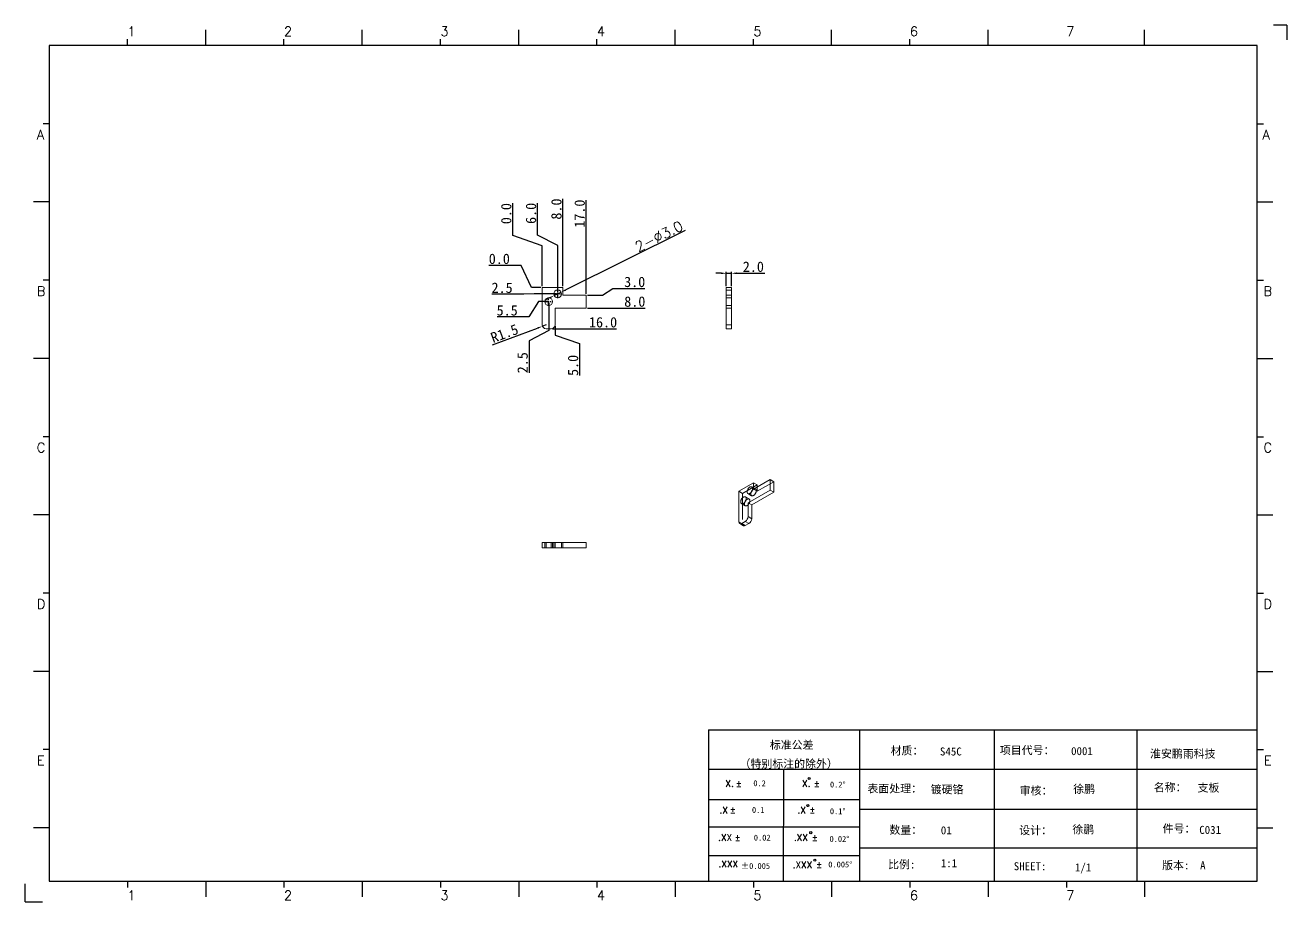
# Model space of a CAD drawing. Extents: x 83 to 30050, y -7164 to 695.
# Drawn here: x 19603.4 to 20091.3, y -1702.2 to -1363.2 of the extents above; entities that cross this region are included whole.
import ezdxf
from ezdxf.enums import TextEntityAlignment as Align

# ---------------------------------------------------------------- set-up
doc = ezdxf.new("R2010")
doc.units = 0
doc.header["$LTSCALE"] = 8
doc.header["$MEASUREMENT"] = 0
doc.header["$PDSIZE"] = 5
doc.linetypes.add('CENTER', pattern=[2, 1.25, -0.25, 0.25, -0.25])
doc.linetypes.add('HIDDEN', pattern=[1.905, 1.27, -0.635])
doc.layers.get('0').update_dxf_attribs({"linetype": 'CONTINUOUS'})
doc.layers.get('Defpoints').update_dxf_attribs({"linetype": 'CONTINUOUS'})
doc.layers.add('41', color=3, linetype='CONTINUOUS')
doc.layers.add('dim', color=82, linetype='CONTINUOUS', lineweight=9)
doc.styles.add('SIMPLEX', font='SIMPLEX')
doc.styles.get("Standard").update_dxf_attribs({"font": '', "height": 4})
doc.styles.get('Standard').set_extended_font_data('SimSun')
doc.dimstyles.new('ISO-25', dxfattribs={"dimtxt": 6, "dimasz": 2.5, "dimexe": 1.25, "dimexo": 0.625, "dimtad": 1, "dimdec": 1, "dimzin": 1, "dimdsep": 46, "dimtxsty": 'Standard', "dimcen": 2.5, "dimadec": 0, "dimazin": 0, "dimtm": 1e-09, "dimtfac": 1, "dimtdec": 1, "dimtmove": 0, "dimatfit": 3, "dimfxl": 1, "dimtolj": 1, "dimtzin": 0, "dimarcsym": 0})

# ---------------------------------------------------------------- blocks, each defined once
blk = doc.blocks.new('A$C0BB32EA6')
at = {"layer": '41'}
for p, q in [((90.21, 427.84), (90.21, 435.66)), ((168.4, 427.84), (168.4, 435.66)), ((168.4, 427.84), (168.4, 435.66)), ((168.4, 427.84), (168.4, 435.66)), ((246.58, 427.84), (246.58, 435.66)), ((246.58, 427.84), (246.58, 435.66)), ((324.77, 427.84), (324.77, 435.66)), ((402.96, 427.84), (402.96, 435.66)), ((481.15, 427.84), (481.15, 435.66)), ((559.34, 427.84), (559.34, 435.66)), ((51.11, 427.84), (51.11, 430.97)), ((129.3, 427.84), (129.3, 430.97)), ((129.3, 427.84), (129.3, 430.97)), ((129.3, 427.84), (129.3, 430.97)), ((207.49, 427.84), (207.49, 430.97)), ((207.49, 427.84), (207.49, 430.97)), ((285.68, 427.84), (285.68, 430.97)), ((363.87, 427.84), (363.87, 430.97)), ((442.06, 427.84), (442.06, 430.97)), ((615.63, 427.84), (12.02, 427.84)), ((12.02, 427.84), (12.02, 10.32)), ((615.63, 10.32), (615.63, 427.84)), ((12.02, 388.75), (8.89, 388.75)), ((615.63, 388.75), (618.76, 388.75)), ((12.02, 349.66), (4.2, 349.66)), ((615.63, 349.66), (623.45, 349.66)), ((12.02, 310.56), (8.89, 310.56)), ((615.63, 310.56), (618.76, 310.56)), ((12.02, 271.47), (4.2, 271.47)), ((615.63, 271.47), (623.45, 271.47)), ((12.02, 232.37), (8.89, 232.37)), ((615.63, 232.37), (618.76, 232.37)), ((12.02, 193.28), (4.2, 193.28)), ((615.63, 193.28), (623.45, 193.28)), ((12.02, 154.18), (8.89, 154.18)), ((615.63, 154.18), (618.76, 154.18)), ((12.02, 115.09), (4.2, 115.09)), ((615.63, 115.09), (623.45, 115.09)), ((341.34, 85.85), (615.63, 85.85)), ((341.34, 85.85), (341.34, 10.32)), ((416.87, 85.85), (416.87, 10.32)), ((484.16, 85.85), (484.16, 10.32)), ((555.4, 85.7), (555.4, 10.17)), ((12.02, 76), (8.89, 76)), ((615.63, 76), (618.76, 76)), ((615.63, 66.14), (341.34, 66.14)), ((378.86, 10.02), (379.1, 65.84)), ((341.34, 51.12), (416.87, 51.12)), ((615.63, 46.17), (416.87, 46.17)), ((12.02, 36.9), (4.2, 36.9)), ((341.34, 37.5), (401.12, 37.5)), ((341.34, 37.5), (416.87, 37.5)), ((615.63, 36.9), (623.45, 36.9)), ((615.63, 26.74), (416.87, 26.74)), ((341.34, 23.05), (401.87, 23.05)), ((341.34, 23.05), (401.87, 23.05)), ((341.34, 23.05), (401.87, 23.05)), ((341.34, 23.05), (401.87, 23.05)), ((341.34, 23.05), (401.87, 23.05)), ((341.34, 23.05), (416.87, 23.05)), ((12.02, 10.32), (615.63, 10.32)), ((51.11, 10.32), (51.11, 7.19)), ((90.21, 10.32), (90.21, 2.5)), ((129.3, 10.32), (129.3, 7.19)), ((168.4, 10.32), (168.4, 2.5)), ((207.49, 10.32), (207.49, 7.19)), ((246.58, 10.32), (246.58, 2.5)), ((285.68, 10.32), (285.68, 7.19)), ((324.77, 10.32), (324.77, 2.5)), ((326.34, 10.32), (401.87, 10.32)), ((363.87, 10.32), (363.87, 7.19)), ((402.96, 10.32), (402.96, 2.5)), ((442.06, 10.32), (442.06, 7.19)), ((481.15, 10.32), (481.15, 2.5)), ((520.24, 10.32), (520.24, 7.19)), ((559.34, 10.32), (559.34, 2.5))]:
    blk.add_line(p, q, dxfattribs=at)
at = {"layer": '41', "linetype": 'Continuous'}
for p, q in [((630.37, 437.94), (623.79, 437.94)), ((630.37, 437.94), (630.37, 430.59)), ((0, 0), (0, 8.98)), ((0, 0), (8.64, 0))]:
    blk.add_line(p, q, dxfattribs=at)
at = {"layer": '41'}
for centre in [(391.73, 61.61), (391.07, 48.04), (392.49, 34.54), (394.6, 20.83)]:
    blk.add_circle(centre, 0.516, dxfattribs=at)
at = {"layer": '41', "style": 'SIMPLEX'}
for s, height, p in [('1', 4.69, (51.11, 432.54)), ('2', 4.69, (129.3, 432.54)), ('3', 4.69, (207.49, 432.54)), ('4', 4.69, (285.68, 432.54)), ('5', 4.69, (363.87, 432.54)), ('6', 4.69, (442.06, 432.54)), ('7', 4.69, (520.24, 432.54)), ('A', 4.75, (5.76, 380.93)), ('A', 4.75, (618.27, 380.93)), ('B', 4.75, (5.76, 302.74)), ('B', 4.75, (618.72, 302.74)), ('C', 4.75, (5.76, 224.55)), ('C', 4.75, (618.72, 224.55)), ('D', 4.75, (5.76, 146.37)), ('D', 4.75, (618.72, 146.37)), ('E', 4.75, (5.76, 68.18)), ('E', 4.75, (618.95, 68.18)), ('X.', 3.284, (349.84, 57.49)), ('%%p', 3.284, (355.04, 57.36)), ('X.', 3.284, (388.21, 57.49)), ('%%p', 3.284, (394.07, 57.36)), ('.X', 3.284, (346.89, 44.16)), ('%%p', 3.284, (352.09, 44.33)), ('.X', 3.284, (385.9, 44.16)), ('%%p', 3.284, (391.76, 44.33)), ('.XX', 3.284, (346.2, 30.42)), ('%%p', 3.284, (354.44, 30.46)), ('.XX', 3.284, (384.11, 30.42)), ('%%p', 3.284, (393.01, 30.46)), ('.XXX', 3.284, (383.48, 16.83)), ('%%p', 3.284, (395.11, 16.95)), ('1', 4.69, (51.11, 0.87)), ('2', 4.69, (129.3, 0.87)), ('3', 4.69, (207.49, 0.87)), ('4', 4.69, (285.68, 0.87)), ('5', 4.69, (363.87, 0.87)), ('6', 4.69, (442.06, 0.87)), ('7', 4.69, (520.24, 0.87))]:
    blk.add_text(s, height=height, dxfattribs=at).set_placement(p)
at = {"layer": '41', "linetype": 'Continuous'}
for s, p in [('标准公差', (372.08, 76.36)), ('材质：', (432.42, 73.5)), ('项目代号：', (486.99, 73.71)), ('淮安鹏雨科技', (562.04, 71.96)), ('（特别标注的除外）', (356.94, 66.94)), ('表面处理：', (420.83, 54.55)), ('审核：', (496.9, 53.5)), ('名称：', (563.9, 55.18)), ('数量：', (431.79, 33.91)), ('设计：', (496.69, 33.7)), ('件号：', (568.32, 34.55)), ('比例:', (431.16, 16.65)), ('SHEET:', (493.95, 15.75)), ('1/1', (524.5, 15.18)), ('版本:', (568.11, 16.23))]:
    blk.add_text(s, height=4, dxfattribs=at).set_placement(p)
at = {"layer": '41'}
for s, p in [('0.2', (363.82, 57.75)), ('0.2%%D', (402.12, 57.11)), ('0.1', (363.14, 44.41)), ('0.1%%D', (402.07, 43.76)), ('0.02', (364.07, 30.58)), ('0.02%%D', (401.9, 29.93)), ('0.005%%D', (401.27, 17.16))]:
    blk.add_text(s, height=2.929, dxfattribs=at).set_placement(p)
at = {"layer": '41', "style": 'SIMPLEX'}
blk.add_text('.XXX', height=3.284, dxfattribs=at).set_placement((351.31, 18.87), align=Align.MIDDLE_CENTER)
at = {"layer": '41'}
blk.add_text('%%P0.005', height=2.929, dxfattribs=at).set_placement((364.87, 17.89), align=Align.MIDDLE_CENTER)
at = {"layer": '41', "linetype": 'Continuous'}
for tag, p in [('材质', (457.07, 73.08)), ('代号', (522.6, 73.29)), ('表面处理', (452.44, 54.13)), ('审核', (523.65, 54.34)), ('名称', (585.81, 54.97)), ('数量', (457.5, 33.7)), ('设计', (523.23, 34.13)), ('件号', (586.65, 33.91)), ('比例', (457.5, 17.28)), ('版本', (587.08, 16.23))]:
    blk.add_attdef(tag, p, '', height=4, dxfattribs=at)
blk = doc.blocks.new('*D841')
at = {"layer": 'Defpoints', "color": 0}
for p in [(19791.24, -1456.07), (19803.34, -1464.61), (19803.34, -1464.61)]:
    blk.add_point(p, dxfattribs=at)
at = {"layer": 'dim', "color": 0, "lineweight": -2}
for p, q in [((19795.24, -1456.07), (19782.76, -1456.07)), ((19799.24, -1464.61), (19795.24, -1456.07)), ((19802.84, -1464.61), (19799.24, -1464.61))]:
    blk.add_line(p, q, dxfattribs=at)
at = {"layer": 'dim', "color": 0, "insert": (19786.75, -1453.57), "char_height": 4, "attachment_point": 5}
blk.add_mtext('\\A1;0.0', dxfattribs=at)
blk = doc.blocks.new('*D842')
at = {"layer": 'Defpoints', "color": 0}
for p in [(19803.34, -1464.61), (19820.34, -1467.61), (19834.65, -1465)]:
    blk.add_point(p, dxfattribs=at)
at = {"layer": 'dim', "color": 0, "lineweight": -2}
for p, q in [((19820.84, -1467.61), (19826.65, -1467.61)), ((19826.65, -1467.61), (19830.65, -1465)), ((19830.65, -1465), (19843.06, -1465))]:
    blk.add_line(p, q, dxfattribs=at)
at = {"layer": 'dim', "color": 0, "insert": (19839.1, -1462.5), "char_height": 4, "attachment_point": 5}
blk.add_mtext('\\A1;3.0', dxfattribs=at)
blk = doc.blocks.new('*D843')
at = {"layer": 'Defpoints', "color": 0}
for p in [(19803.34, -1464.61), (19820.34, -1472.61), (19834.65, -1472.61)]:
    blk.add_point(p, dxfattribs=at)
at = {"layer": 'dim', "color": 0, "lineweight": -2}
blk.add_line((19820.84, -1472.61), (19843.14, -1472.61), dxfattribs=at)
at = {"layer": 'dim', "color": 0, "insert": (19839.14, -1470.11), "char_height": 4, "attachment_point": 5}
blk.add_mtext('\\A1;8.0', dxfattribs=at)
blk = doc.blocks.new('*D844')
at = {"layer": 'Defpoints', "color": 0}
for p in [(19803.34, -1464.61), (19806.84, -1480.61), (19821.15, -1480.61)]:
    blk.add_point(p, dxfattribs=at)
at = {"layer": 'dim', "color": 0, "lineweight": -2}
blk.add_line((19807.34, -1480.61), (19832.09, -1480.61), dxfattribs=at)
at = {"layer": 'dim', "color": 0, "insert": (19826.87, -1478.11), "char_height": 4, "attachment_point": 5}
blk.add_mtext('\\A1;16.0', dxfattribs=at)
blk = doc.blocks.new('*D845')
at = {"layer": 'Defpoints', "color": 0}
for p in [(19792.26, -1467.26), (19803.34, -1464.61), (19809.34, -1467.11)]:
    blk.add_point(p, dxfattribs=at)
at = {"layer": 'dim', "color": 0, "lineweight": -2}
for p, q in [((19796.26, -1467.26), (19783.88, -1467.26)), ((19800.26, -1467.11), (19796.26, -1467.26)), ((19808.84, -1467.11), (19800.26, -1467.11))]:
    blk.add_line(p, q, dxfattribs=at)
at = {"layer": 'dim', "color": 0, "insert": (19787.82, -1464.76), "char_height": 4, "attachment_point": 5}
blk.add_mtext('\\A1;2.5', dxfattribs=at)
blk = doc.blocks.new('*D846')
at = {"layer": 'Defpoints', "color": 0}
for p in [(19803.34, -1464.61), (19805.84, -1470.11), (19794.21, -1476)]:
    blk.add_point(p, dxfattribs=at)
at = {"layer": 'dim', "color": 0, "lineweight": -2}
for p, q in [((19801.84, -1470.11), (19798.21, -1476)), ((19805.34, -1470.11), (19801.84, -1470.11)), ((19798.21, -1476), (19785.87, -1476))]:
    blk.add_line(p, q, dxfattribs=at)
at = {"layer": 'dim', "color": 0, "insert": (19789.79, -1473.5), "char_height": 4, "attachment_point": 5}
blk.add_mtext('\\A1;5.5', dxfattribs=at)
blk = doc.blocks.new('*D847')
at = {"layer": 'Defpoints', "color": 0}
for p in [(19791.94, -1440.56), (19803.34, -1464.61), (19803.34, -1464.61)]:
    blk.add_point(p, dxfattribs=at)
at = {"layer": 'dim', "color": 0, "lineweight": -2}
for p, q in [((19791.94, -1444.56), (19791.94, -1432.08)), ((19803.34, -1448.56), (19791.94, -1444.56)), ((19803.34, -1464.11), (19803.34, -1448.56))]:
    blk.add_line(p, q, dxfattribs=at)
at = {"layer": 'dim', "color": 0, "insert": (19789.44, -1436.07), "char_height": 4, "attachment_point": 5, "rotation": 90}
blk.add_mtext('\\A1;0.0', dxfattribs=at)
blk = doc.blocks.new('*D848')
at = {"layer": 'Defpoints', "color": 0}
for p in [(19803.34, -1464.61), (19805.84, -1470.11), (19798.28, -1489.29)]:
    blk.add_point(p, dxfattribs=at)
at = {"layer": 'dim', "color": 0, "lineweight": -2}
for p, q in [((19805.84, -1470.61), (19805.84, -1481.29)), ((19805.84, -1481.29), (19798.28, -1485.29)), ((19798.28, -1485.29), (19798.28, -1497.68))]:
    blk.add_line(p, q, dxfattribs=at)
at = {"layer": 'dim', "color": 0, "insert": (19795.78, -1493.73), "char_height": 4, "attachment_point": 5, "rotation": 90}
blk.add_mtext('\\A1;2.5', dxfattribs=at)
blk = doc.blocks.new('*D849')
at = {"layer": 'Defpoints', "color": 0}
for p in [(19801.51, -1440.45), (19803.34, -1464.61), (19809.34, -1467.11)]:
    blk.add_point(p, dxfattribs=at)
at = {"layer": 'dim', "color": 0, "lineweight": -2}
for p, q in [((19801.51, -1444.45), (19801.51, -1431.98)), ((19809.34, -1448.45), (19801.51, -1444.45)), ((19809.34, -1466.61), (19809.34, -1448.45))]:
    blk.add_line(p, q, dxfattribs=at)
at = {"layer": 'dim', "color": 0, "insert": (19799.01, -1435.97), "char_height": 4, "attachment_point": 5, "rotation": 90}
blk.add_mtext('\\A1;6.0', dxfattribs=at)
blk = doc.blocks.new('*D850')
at = {"layer": 'Defpoints', "color": 0}
for p in [(19811.34, -1438.8), (19803.34, -1464.61), (19811.34, -1464.61)]:
    blk.add_point(p, dxfattribs=at)
at = {"layer": 'dim', "color": 0, "lineweight": -2}
blk.add_line((19811.34, -1464.11), (19811.34, -1430.3), dxfattribs=at)
at = {"layer": 'dim', "color": 0, "insert": (19808.84, -1434.3), "char_height": 4, "attachment_point": 5, "rotation": 90}
blk.add_mtext('\\A1;8.0', dxfattribs=at)
blk = doc.blocks.new('*D851')
at = {"layer": 'Defpoints', "color": 0}
for p in [(19803.34, -1464.61), (19808.34, -1479.11), (19817.78, -1490.32)]:
    blk.add_point(p, dxfattribs=at)
at = {"layer": 'dim', "color": 0, "lineweight": -2}
for p, q in [((19808.34, -1479.61), (19808.34, -1483.11)), ((19808.34, -1483.11), (19817.78, -1486.32)), ((19817.78, -1486.32), (19817.78, -1498.73))]:
    blk.add_line(p, q, dxfattribs=at)
at = {"layer": 'dim', "color": 0, "insert": (19815.28, -1494.77), "char_height": 4, "attachment_point": 5, "rotation": 90}
blk.add_mtext('\\A1;5.0', dxfattribs=at)
blk = doc.blocks.new('*D852')
at = {"layer": 'Defpoints', "color": 0}
for p in [(19820.34, -1441.8), (19803.34, -1464.61), (19820.34, -1467.61)]:
    blk.add_point(p, dxfattribs=at)
at = {"layer": 'dim', "color": 0, "lineweight": -2}
blk.add_line((19820.34, -1467.11), (19820.34, -1430.86), dxfattribs=at)
at = {"layer": 'dim', "color": 0, "insert": (19817.84, -1436.08), "char_height": 4, "attachment_point": 5, "rotation": 90}
blk.add_mtext('\\A1;17.0', dxfattribs=at)
blk = doc.blocks.new('*D853')
at = {"layer": 'Defpoints', "color": 0}
for p in [(19807.99, -1467.77), (19810.68, -1466.44)]:
    blk.add_point(p, dxfattribs=at)
at = {"layer": 'dim', "color": 0, "lineweight": -2}
for p, q in [((19858.68, -1442.59), (19812.47, -1465.55)), ((19807.99, -1467.77), (19810.68, -1466.44)), ((19806.2, -1468.66), (19804.41, -1469.55))]:
    blk.add_line(p, q, dxfattribs=at)
at = {"layer": 'dim', "color": 0}
for points in [[(19806.05, -1468.36), (19806.35, -1468.96), (19807.99, -1467.77)], [(19812.32, -1465.25), (19812.62, -1465.85), (19810.68, -1466.44)]]:
    blk.add_solid(points, dxfattribs=at)
at = {"layer": 'dim', "color": 0, "insert": (19848.47, -1444.87), "char_height": 4, "attachment_point": 5, "rotation": 26.4215}
blk.add_mtext('\\A1;{\\Ftxt,bigfont|c134;2-∅3.0}', dxfattribs=at)
blk = doc.blocks.new('*D854')
at = {"layer": 'Defpoints', "color": 0}
for p in [(19876.52, -1459.13), (19874.52, -1464.61), (19876.52, -1464.61)]:
    blk.add_point(p, dxfattribs=at)
at = {"layer": 'dim', "color": 0, "lineweight": -2}
for p, q in [((19874.52, -1464.11), (19874.52, -1458.63)), ((19876.52, -1464.11), (19876.52, -1458.63)), ((19872.52, -1459.13), (19870.52, -1459.13)), ((19874.52, -1459.13), (19876.52, -1459.13)), ((19878.52, -1459.13), (19889.48, -1459.13))]:
    blk.add_line(p, q, dxfattribs=at)
at = {"layer": 'dim', "color": 0}
for points in [[(19872.52, -1458.8), (19872.52, -1459.47), (19874.52, -1459.13)], [(19878.52, -1458.8), (19878.52, -1459.47), (19876.52, -1459.13)]]:
    blk.add_solid(points, dxfattribs=at)
at = {"layer": 'dim', "color": 0, "insert": (19885, -1456.63), "char_height": 4, "attachment_point": 5}
blk.add_mtext('\\A1;2.0', dxfattribs=at)
blk = doc.blocks.new('*D855')
at = {"layer": 'Defpoints', "color": 0}
for p in [(19803.43, -1479.63), (19804.84, -1479.11)]:
    blk.add_point(p, dxfattribs=at)
at = {"layer": 'dim', "color": 0, "lineweight": -2}
for p, q in [((19784.06, -1486.8), (19801.55, -1480.32)), ((19804.84, -1479.11), (19803.43, -1479.63))]:
    blk.add_line(p, q, dxfattribs=at)
at = {"layer": 'dim', "color": 0}
blk.add_solid([(19801.44, -1480.01), (19801.67, -1480.63), (19803.43, -1479.63)], dxfattribs=at)
at = {"layer": 'dim', "color": 0, "insert": (19788.75, -1482.4), "char_height": 4, "attachment_point": 5, "rotation": 20.321}
blk.add_mtext('\\A1;R1.5', dxfattribs=at)

msp = doc.modelspace()

# ---------------------------------------------------------------- linework, layer by layer
at = {"color": 7, "linetype": 'Continuous', "lineweight": 15}
for p, q in [((19803.336, -1464.605), (19811.336, -1464.605)), ((19803.336, -1464.605), (19803.336, -1479.105)), ((19811.336, -1464.605), (19811.336, -1467.605)), ((19820.336, -1467.605), (19811.336, -1467.605)), ((19820.336, -1467.605), (19820.336, -1472.605)), ((19874.521, -1464.605), (19876.521, -1464.605)), ((19874.521, -1464.605), (19874.521, -1467.605)), ((19874.521, -1467.605), (19874.521, -1472.605)), ((19874.521, -1467.605), (19876.521, -1467.605)), ((19876.521, -1464.605), (19876.521, -1467.605)), ((19876.521, -1472.605), (19876.521, -1467.605)), ((19820.336, -1472.605), (19808.336, -1472.605)), ((19808.336, -1479.105), (19808.336, -1472.605)), ((19874.521, -1472.605), (19876.521, -1472.605)), ((19874.521, -1479.105), (19874.521, -1472.605)), ((19876.521, -1479.105), (19876.521, -1472.605)), ((19806.836, -1480.605), (19804.836, -1480.605)), ((19874.521, -1479.105), (19876.521, -1479.105)), ((19874.521, -1480.605), (19874.521, -1479.105)), ((19876.521, -1480.605), (19874.521, -1480.605)), ((19876.521, -1479.105), (19876.521, -1480.605)), ((19879.418, -1543.434), (19885.074, -1540.168)), ((19891.438, -1538.944), (19885.074, -1542.618)), ((19885.074, -1540.168), (19885.074, -1542.618)), ((19885.074, -1540.168), (19886.489, -1540.985)), ((19886.489, -1540.985), (19886.489, -1541.802)), ((19891.438, -1538.944), (19891.438, -1543.027)), ((19891.438, -1538.944), (19892.853, -1539.761)), ((19892.853, -1543.843), (19892.853, -1539.761)), ((19879.418, -1543.434), (19879.418, -1555.274)), ((19891.438, -1543.027), (19882.953, -1547.925)), ((19892.853, -1543.843), (19884.367, -1548.742)), ((19891.438, -1543.027), (19892.853, -1543.843)), ((19882.953, -1553.233), (19882.953, -1547.925)), ((19882.953, -1547.925), (19884.367, -1548.742)), ((19884.367, -1554.049), (19884.367, -1548.742)), ((19879.728, -1555.961), (19881.143, -1556.777)), ((19881.893, -1555.07), (19880.478, -1555.886)), ((19880.478, -1555.886), (19881.893, -1556.703)), ((19883.307, -1555.886), (19881.893, -1555.07)), ((19881.893, -1556.703), (19883.307, -1555.886)), ((19882.953, -1553.233), (19884.367, -1554.049)), ((19803.336, -1565.274), (19803.336, -1563.274)), ((19803.336, -1563.274), (19804.836, -1563.274)), ((19804.836, -1565.274), (19803.336, -1565.274)), ((19804.836, -1563.274), (19804.836, -1565.274)), ((19806.836, -1563.274), (19804.836, -1563.274)), ((19804.836, -1565.274), (19806.836, -1565.274)), ((19806.836, -1565.274), (19806.836, -1563.274)), ((19806.836, -1563.274), (19808.336, -1563.274)), ((19808.336, -1565.274), (19806.836, -1565.274)), ((19808.336, -1563.274), (19808.336, -1565.274)), ((19820.336, -1563.274), (19808.336, -1563.274)), ((19820.336, -1565.274), (19808.336, -1565.274)), ((19820.336, -1563.274), (19820.336, -1565.274))]:
    msp.add_line(p, q, dxfattribs=at)
at = {"color": 1, "linetype": 'CENTER', "ltscale": 0.1905}
for p, q in [((19805.836, -1471.755), (19805.836, -1468.455)), ((19807.686, -1467.105), (19810.986, -1467.105)), ((19809.336, -1468.755), (19809.336, -1465.455)), ((19804.186, -1470.105), (19807.486, -1470.105))]:
    msp.add_line(p, q, dxfattribs=at)
at = {"color": 7, "linetype": 'HIDDEN', "lineweight": 0}
for p, q in [((19876.521, -1465.605), (19874.521, -1465.605)), ((19874.521, -1468.605), (19876.521, -1468.605)), ((19874.521, -1471.605), (19876.521, -1471.605)), ((19876.521, -1479.105), (19874.521, -1479.105)), ((19886.489, -1540.985), (19880.832, -1544.25)), ((19885.824, -1542.543), (19884.41, -1541.727)), ((19892.853, -1539.761), (19886.489, -1543.434)), ((19880.832, -1544.25), (19879.418, -1543.434)), ((19880.832, -1544.25), (19880.832, -1556.09)), ((19883.35, -1546.422), (19881.935, -1545.605)), ((19882.91, -1544.325), (19884.325, -1545.142)), ((19885.074, -1542.618), (19886.489, -1543.434)), ((19886.489, -1541.802), (19886.489, -1543.434)), ((19880.435, -1548.204), (19881.85, -1549.02)), ((19880.832, -1556.09), (19879.418, -1555.274)), ((19804.336, -1563.274), (19804.336, -1565.274)), ((19807.336, -1565.274), (19807.336, -1563.274)), ((19807.836, -1563.274), (19807.836, -1565.274)), ((19810.836, -1565.274), (19810.836, -1563.274)), ((19811.336, -1563.274), (19811.336, -1565.274))]:
    msp.add_line(p, q, dxfattribs=at)
at = {"color": 7, "linetype": 'Continuous', "lineweight": 15, "flags": 128}
for points in [[(19884.721, -1542.414), (19884.715, -1542.289), (19884.698, -1542.173), (19884.669, -1542.065), (19884.629, -1541.969), (19884.579, -1541.883), (19884.518, -1541.811), (19884.449, -1541.752), (19884.37, -1541.706), (19884.284, -1541.675), (19884.191, -1541.659), (19884.092, -1541.658), (19883.988, -1541.672), (19883.881, -1541.701), (19883.771, -1541.744), (19883.66, -1541.801), (19883.549, -1541.872), (19883.44, -1541.955), (19883.333, -1542.051), (19883.229, -1542.156), (19883.13, -1542.272), (19883.037, -1542.395), (19882.951, -1542.526), (19882.872, -1542.662), (19882.802, -1542.802), (19882.742, -1542.944), (19882.691, -1543.087), (19882.652, -1543.23), (19882.623, -1543.37), (19882.605, -1543.507), (19882.6, -1543.638), (19882.605, -1543.763), (19882.623, -1543.88), (19882.652, -1543.987), (19882.691, -1544.084), (19882.742, -1544.169), (19882.802, -1544.241), (19882.872, -1544.301), (19882.951, -1544.346), (19883.037, -1544.377), (19883.13, -1544.393), (19883.229, -1544.394), (19883.333, -1544.38), (19883.44, -1544.352), (19883.549, -1544.308), (19883.66, -1544.251), (19883.771, -1544.18), (19883.881, -1544.097), (19883.988, -1544.002), (19884.092, -1543.896), (19884.191, -1543.781), (19884.284, -1543.657), (19884.37, -1543.527), (19884.449, -1543.391), (19884.518, -1543.251), (19884.579, -1543.108), (19884.629, -1542.965), (19884.669, -1542.822), (19884.698, -1542.682), (19884.715, -1542.545), (19884.721, -1542.414)], [(19882.246, -1546.292), (19882.24, -1546.168), (19882.223, -1546.051), (19882.194, -1545.944), (19882.154, -1545.847), (19882.104, -1545.762), (19882.043, -1545.689), (19881.974, -1545.63), (19881.895, -1545.585), (19881.809, -1545.554), (19881.716, -1545.538), (19881.617, -1545.537), (19881.513, -1545.55), (19881.406, -1545.579), (19881.296, -1545.622), (19881.185, -1545.68), (19881.075, -1545.75), (19880.965, -1545.834), (19880.858, -1545.929), (19880.754, -1546.035), (19880.655, -1546.15), (19880.562, -1546.274), (19880.476, -1546.404), (19880.397, -1546.54), (19880.327, -1546.68), (19880.267, -1546.822), (19880.216, -1546.966), (19880.177, -1547.108), (19880.148, -1547.249), (19880.131, -1547.385), (19880.125, -1547.517), (19880.131, -1547.641), (19880.148, -1547.758), (19880.177, -1547.865), (19880.216, -1547.962), (19880.267, -1548.047), (19880.327, -1548.12), (19880.397, -1548.179), (19880.476, -1548.224), (19880.562, -1548.255), (19880.655, -1548.271), (19880.754, -1548.272), (19880.858, -1548.259), (19880.965, -1548.23), (19881.075, -1548.187), (19881.185, -1548.129), (19881.296, -1548.059), (19881.406, -1547.975), (19881.513, -1547.88), (19881.617, -1547.774), (19881.716, -1547.659), (19881.809, -1547.535), (19881.895, -1547.405), (19881.974, -1547.269), (19882.043, -1547.129), (19882.104, -1546.987), (19882.154, -1546.843), (19882.194, -1546.701), (19882.223, -1546.56), (19882.24, -1546.424), (19882.246, -1546.292)]]:
    msp.add_lwpolyline(points, dxfattribs=at)
at = {"color": 7, "linetype": 'HIDDEN', "lineweight": 0, "flags": 128}
for points in [[(19882.143, -1546.879), (19882.168, -1546.851), (19882.272, -1546.745), (19882.379, -1546.65), (19882.489, -1546.567), (19882.6, -1546.496), (19882.71, -1546.439), (19882.82, -1546.396), (19882.927, -1546.367), (19883.031, -1546.353), (19883.13, -1546.354), (19883.223, -1546.37), (19883.309, -1546.401), (19883.388, -1546.446), (19883.458, -1546.506), (19883.518, -1546.578), (19883.569, -1546.663), (19883.608, -1546.76), (19883.637, -1546.867), (19883.654, -1546.984), (19883.66, -1547.109), (19883.654, -1547.24), (19883.637, -1547.377), (19883.608, -1547.517), (19883.569, -1547.66), (19883.518, -1547.803), (19883.458, -1547.945), (19883.388, -1548.085), (19883.309, -1548.221), (19883.223, -1548.352), (19883.13, -1548.475), (19883.031, -1548.591), (19882.927, -1548.697), (19882.82, -1548.792), (19882.71, -1548.875), (19882.6, -1548.946), (19882.489, -1549.003), (19882.379, -1549.046), (19882.272, -1549.075), (19882.168, -1549.089), (19882.069, -1549.088), (19881.976, -1549.072), (19881.89, -1549.041), (19881.811, -1548.995), (19881.742, -1548.936), (19881.681, -1548.864), (19881.631, -1548.778), (19881.591, -1548.682), (19881.562, -1548.574), (19881.545, -1548.458), (19881.539, -1548.333), (19881.539, -1548.333)], [(19884.618, -1543.001), (19884.643, -1542.973), (19884.747, -1542.867), (19884.854, -1542.772), (19884.964, -1542.688), (19885.074, -1542.618), (19885.185, -1542.56), (19885.295, -1542.517), (19885.402, -1542.488), (19885.506, -1542.475), (19885.605, -1542.476), (19885.698, -1542.492), (19885.784, -1542.523), (19885.863, -1542.568), (19885.933, -1542.627), (19885.993, -1542.7), (19886.043, -1542.785), (19886.083, -1542.882), (19886.112, -1542.989), (19886.129, -1543.106), (19886.135, -1543.23), (19886.129, -1543.362), (19886.112, -1543.498), (19886.083, -1543.639), (19886.043, -1543.781), (19885.993, -1543.925), (19885.933, -1544.067), (19885.863, -1544.207), (19885.784, -1544.343), (19885.698, -1544.474), (19885.605, -1544.597), (19885.506, -1544.712), (19885.402, -1544.818), (19885.295, -1544.913), (19885.185, -1544.997), (19885.074, -1545.067), (19884.964, -1545.125), (19884.854, -1545.168), (19884.747, -1545.197), (19884.643, -1545.211), (19884.544, -1545.209), (19884.451, -1545.193), (19884.365, -1545.162), (19884.286, -1545.117), (19884.216, -1545.058), (19884.156, -1544.985), (19884.106, -1544.9), (19884.066, -1544.803), (19884.037, -1544.696), (19884.02, -1544.58), (19884.014, -1544.455), (19884.014, -1544.455)]]:
    msp.add_lwpolyline(points, dxfattribs=at)
at = {"color": 7, "linetype": 'Continuous', "lineweight": 15}
for centre in [(19809.336, -1467.105), (19805.836, -1470.105)]:
    msp.add_circle(centre, 1.5, dxfattribs=at)
for centre, radius, start, end in [((19804.836, -1479.105), 1.5, 180, 270), ((19806.836, -1479.105), 1.5, 270, 0), ((19886.519, -1544.677), 2.535, 138.61888, 161.38649), ((19884.045, -1548.555), 2.535, 138.61888, 161.38649), ((19880.066, -1555.375), 0.657, 171.11935, 308.8699), ((19880.656, -1553.132), 2.299, 302.52432, 357.47568), ((19882.071, -1553.948), 2.299, 302.52416, 357.47584), ((19881.454, -1556.099), 0.746, 245.32762, 305.98284)]:
    msp.add_arc(centre, radius, start, end, dxfattribs=at)
at = {"color": 7, "linetype": 'HIDDEN', "lineweight": 0}
for centre, radius, start, end in [((19885.929, -1544.49), 1.916, 161.06058, 178.96378), ((19883.455, -1548.368), 1.916, 161.06058, 178.96378), ((19881.574, -1556.168), 0.746, 174.01368, 234.67414)]:
    msp.add_arc(centre, radius, start, end, dxfattribs=at)

# ---------------------------------------------------------------- block references
at = {"layer": '41', "linetype": 'Continuous', "xscale": 0.7739670527998896, "yscale": 0.7739670528000033, "zscale": 0.7739670528000001}
msp.add_blockref('A$C0BB32EA6', (19603.402, -1702.173), dxfattribs=at).add_auto_attribs({'版本': 'A', '件号': 'C031', '名称': '支板', '设计': '徐鹏', '审核': '徐鹏', '代号': '0001', '比例': '1:1', '数量': '01', '表面处理': '镀硬铬', '材质': 'S45C'})

# ---------------------------------------------------------------- dimensions: what is measured, and where the dimension line sits
at = {"layer": 'dim'}
for feature_location, offset, dtype, origin, picture, middle in [((19803.335785277, -1464.605461495), (-11.394942916, 24.048222113), 1, (19803.335785277, -1464.605461495), '*D847', (19789.441092361, -1436.068600493)), ((19809.336, -1467.105), (-7.821, 26.652), 1, (19803.336, -1464.605), '*D849', (19799.015, -1435.965)), ((19811.336, -1464.605), (0, 25.804), 1, (19803.336, -1464.605), '*D850', (19808.836, -1434.302)), ((19820.336, -1467.605), (0, 25.804), 1, (19803.336, -1464.605), '*D852', (19817.836, -1436.08)), ((19803.335785277, -1464.605461495), (-12.093687608, 8.536840881), 0, (19803.335785277, -1464.605461495), '*D841', (19786.753458781, -1453.568870614)), ((19809.336, -1467.105), (-17.072, -0.153), 0, (19803.336, -1464.605), '*D845', (19787.82, -1464.758)), ((19820.336, -1467.605), (14.309, 2.607), 0, (19803.336, -1464.605), '*D842', (19839.1, -1462.499)), ((19805.836, -1470.105), (-11.622, -5.895), 0, (19803.336, -1464.605), '*D846', (19789.792, -1473.501)), ((19805.836, -1470.105), (-7.553, -19.182), 1, (19803.336, -1464.605), '*D848', (19795.783, -1493.732)), ((19820.336, -1472.605), (14.309, 0), 0, (19803.336, -1464.605), '*D843', (19839.145, -1470.106)), ((19806.836, -1480.605), (14.309, 0), 0, (19803.336, -1464.605), '*D844', (19826.867, -1478.106)), ((19808.336, -1479.105), (9.439, -11.213), 1, (19803.336, -1464.605), '*D851', (19815.275, -1494.774))]:
    dim = msp.add_ordinate_dim(feature_location=feature_location, offset=offset, dtype=dtype, origin=origin, dimstyle='ISO-25', override={"dimtxt": 2.5, "dimasz": 2, "dimexe": 0.49975, "dimexo": 0.49975, "dimgap": 0.49975}, dxfattribs=at)
    dim.commit()
    dim.dimension.update_dxf_attribs({"geometry": picture, "text_midpoint": middle})
dim = msp.add_diameter_dim_2p(p1=(19807.992, -1467.773), p2=(19810.679, -1466.438), text='{\\Ftxt,bigfont|c134;2-<>}', dimstyle='ISO-25', override={"dimtxt": 2.5, "dimasz": 2, "dimexe": 0.49975, "dimexo": 0.49975, "dimgap": 0.49975}, dxfattribs=at)
dim.commit()
dim.dimension.update_dxf_attribs({"geometry": '*D853', "text_midpoint": (19849.578, -1447.11), "dimtype": 163})
dim = msp.add_linear_dim(base=(19876.521, -1459.133), p1=(19874.521, -1464.605), p2=(19876.521, -1464.605), dimstyle='ISO-25', override={"dimtxt": 2.5, "dimasz": 2, "dimexe": 0.49975, "dimexo": 0.49975, "dimgap": 0.49975}, dxfattribs=at)
dim.commit()
dim.dimension.update_dxf_attribs({"geometry": '*D854', "text_midpoint": (19884.998, -1456.633)})
dim = msp.add_radius_dim(center=(19804.836, -1479.105), mpoint=(19803.429, -1479.626), dimstyle='ISO-25', override={"dimtxt": 2.5, "dimasz": 2, "dimexe": 0.49975, "dimexo": 0.49975, "dimgap": 0.49975}, dxfattribs=at)
dim.commit()
dim.dimension.update_dxf_attribs({"geometry": '*D855', "text_midpoint": (19789.616, -1484.742), "dimtype": 164})

doc.saveas('drawing.dxf')
